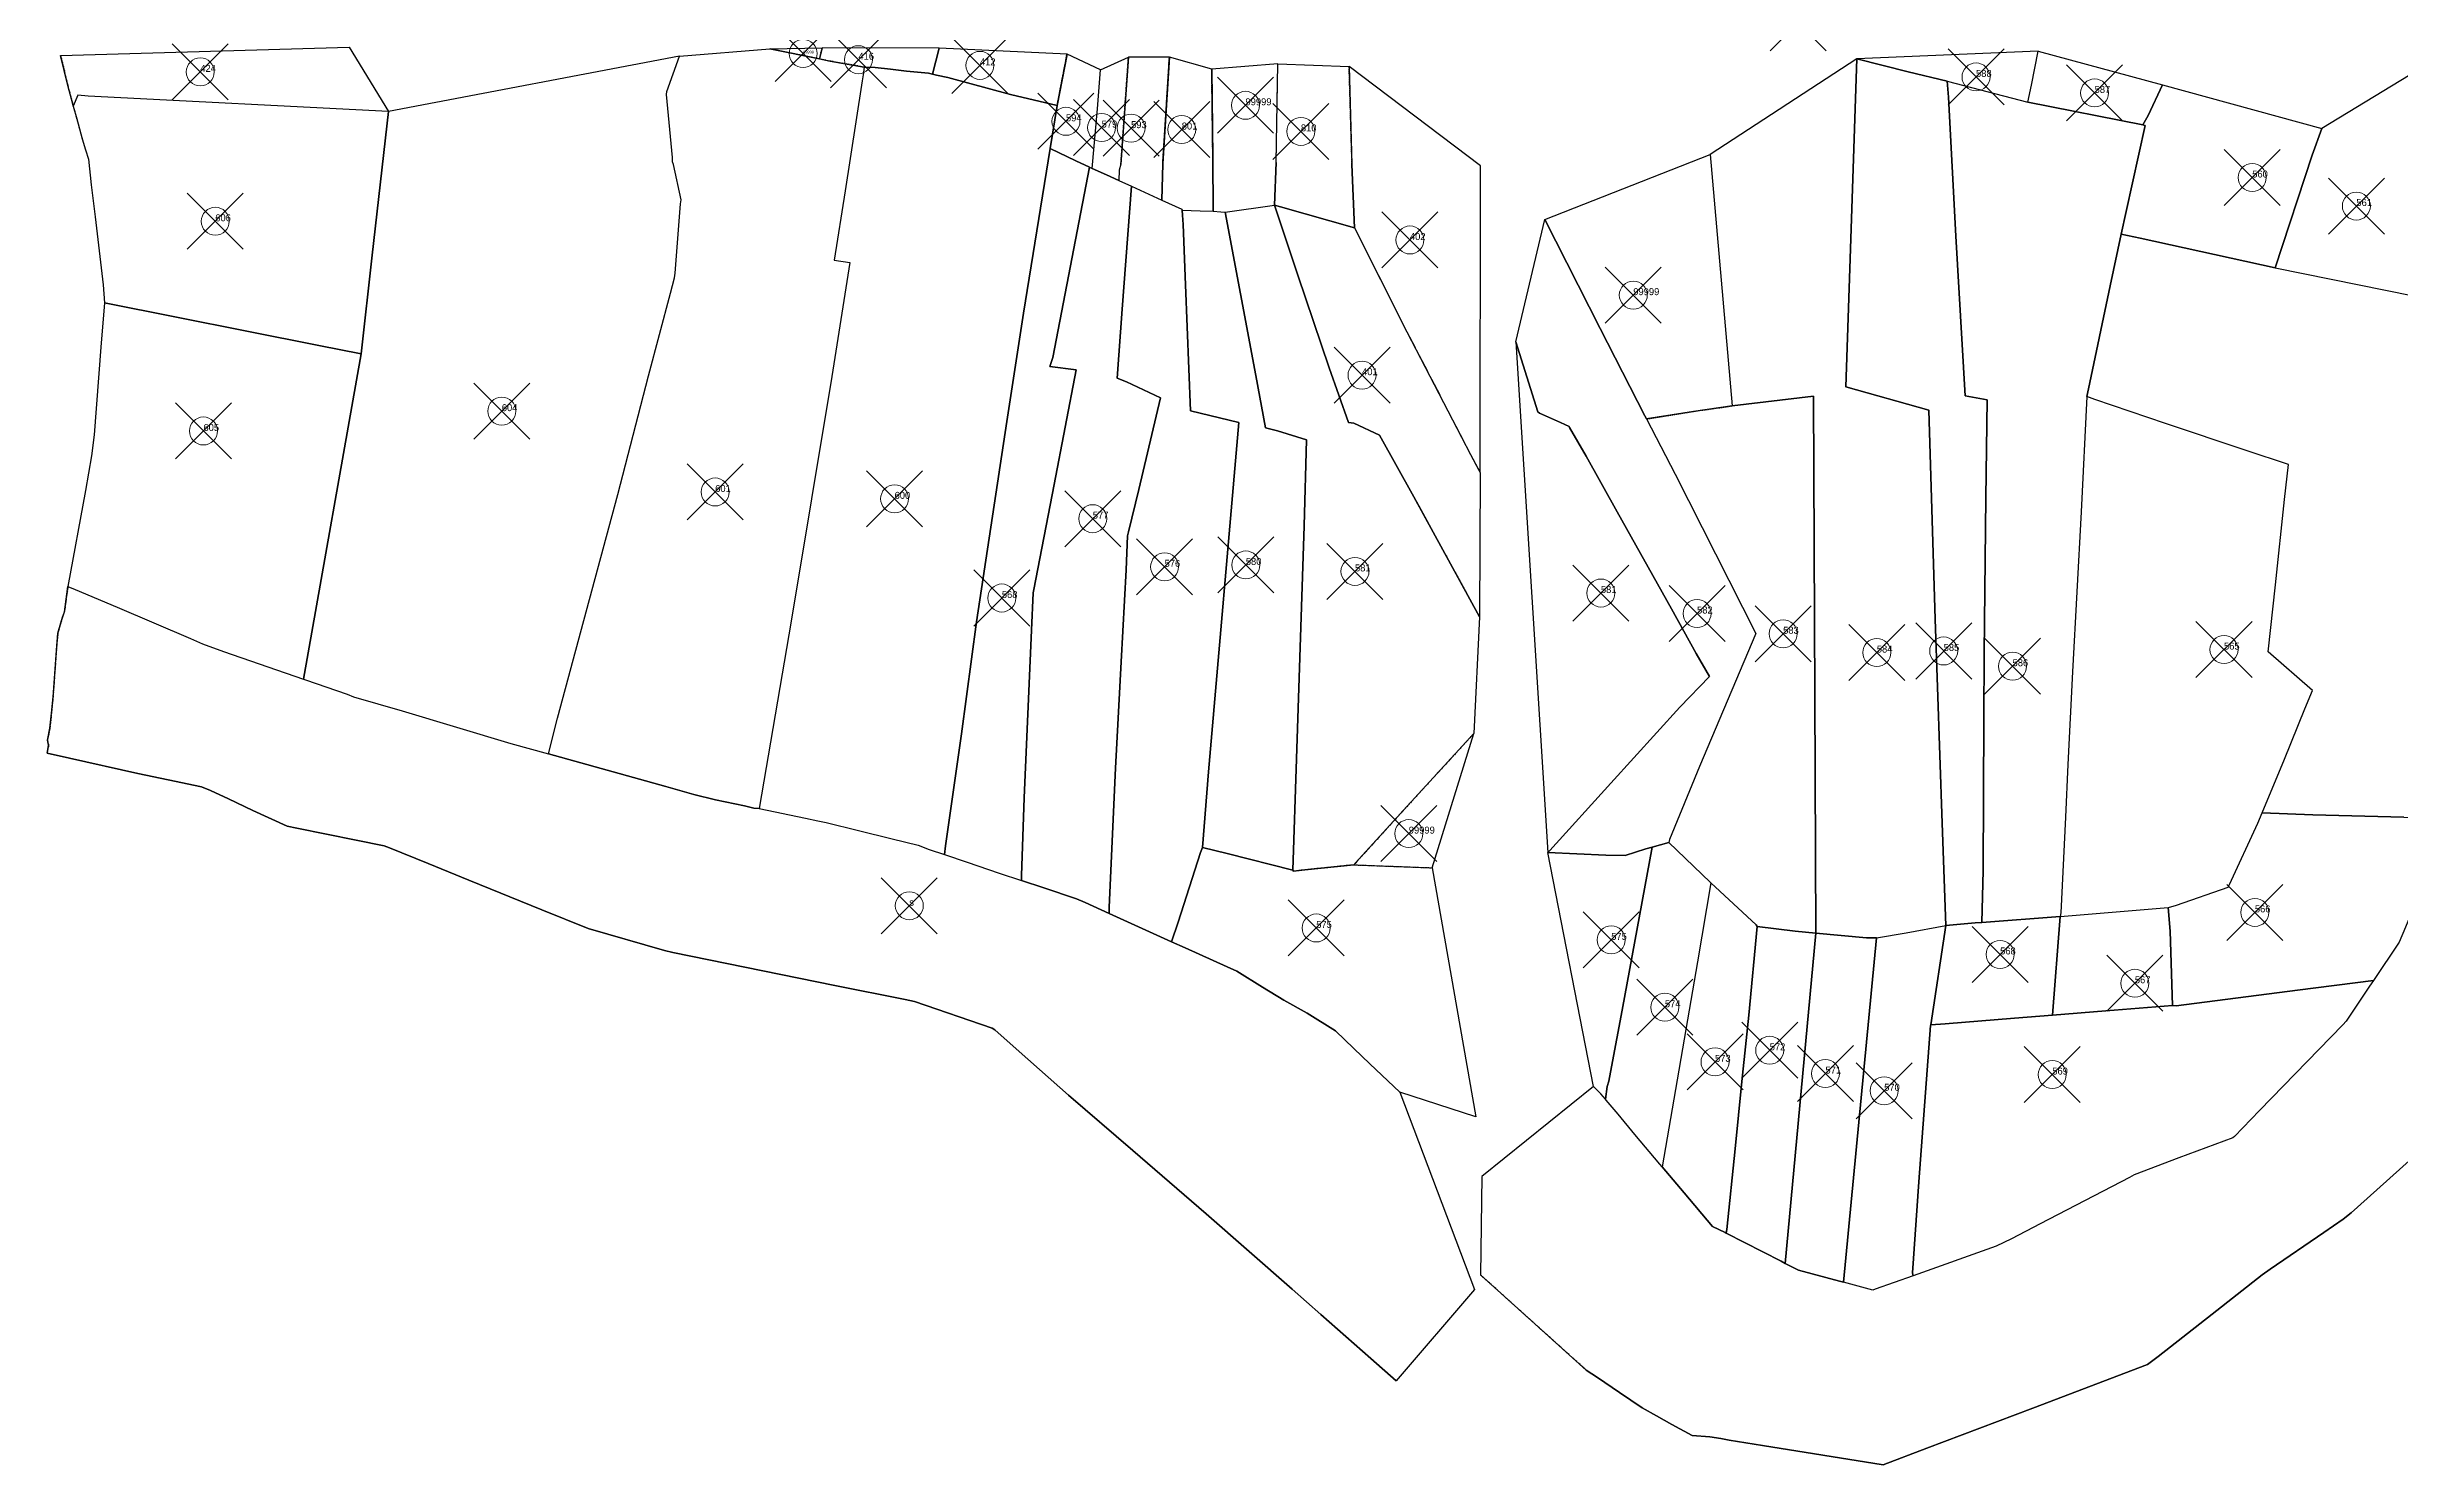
# Model space of a CAD drawing. Header units: millimetres. Extents: x -5 to 3014, y -2191 to 0.
# Drawn here: x 0 to 840, y -1622 to -1116 of the extents above; entities that cross this region are included whole.
import ezdxf

# ---------------------------------------------------------------- set-up
doc = ezdxf.new("R2010")
doc.units = ezdxf.units.MM
doc.header["$PDMODE"] = 35
doc.header["$PDSIZE"] = 10
doc.linetypes.add('DASHED', pattern=[0.75, 0.5, -0.25])
doc.linetypes.add('DASHED2', pattern=[9.525, 6.35, -3.175])
for name, color, linetype, lineweight in [('Poly_Survey_Bndry', 250, 'Continuous', 30), ('Poly_Village_Bndry', 250, 'Continuous', 30), ('Text_Survey_No', 250, 'Continuous', 0)]:
    doc.layers.add(name, color=color, linetype=linetype, lineweight=lineweight)
doc.styles.get("Standard").update_dxf_attribs({"font": 'SakalBharati.ttf'})

msp = doc.modelspace()

# ---------------------------------------------------------------- linework, layer by layer
at = {"layer": 'Poly_Survey_Bndry', "linetype": 'ByBlock'}
for points in [[(4.85, -1119.13), (107.89, -1116.18), (121.91, -1139.23), (14.71, -1133.75), (11.04, -1133.35), (9.36, -1137.29), (9.18, -1136.61), (7.37, -1129.87)], [(226.18, -1172.1), (226.33, -1170.73), (223.66, -1158.12), (223.31, -1157.18), (223.32, -1155.58), (221.2, -1133.07), (221.27, -1132.01), (225.75, -1119.38), (258.08, -1116.82), (275.8, -1120.43), (279.54, -1121.19), (291.71, -1123.31), (291.31, -1126.08), (291.01, -1128.19), (288.77, -1142.91), (284.9, -1167.52), (281.02, -1192.25), (286.66, -1193.13), (280.16, -1233.8), (265.68, -1321.12), (254.25, -1387.98), (252.33, -1387.96), (249.04, -1387.1), (238.63, -1384.95), (230.92, -1383.07), (220.95, -1380.18), (178.97, -1368.56), (182.25, -1355.81), (191.64, -1320.93), (203.75, -1275.94), (214.78, -1233.6), (222.58, -1204.05), (223.96, -1198.57), (224.29, -1196.9)], [(275.8, -1120.43), (258.08, -1116.82), (276.67, -1116.47)], [(318.45, -1116.57), (276.67, -1116.47), (275.8, -1120.43), (279.54, -1121.19), (291.71, -1123.31), (295.62, -1123.44), (301.1, -1124.08), (306.8, -1124.76), (314.7, -1125.54), (316.09, -1125.84)], [(364.14, -1118.66), (318.45, -1116.57), (316.09, -1125.84), (317.49, -1126.15), (321.6, -1126.98), (343.98, -1133.09), (360.62, -1136.99)], [(710.85, -1117.58), (646.11, -1120.34), (664.47, -1125.03), (678.39, -1128.36), (707.12, -1135.85), (708.43, -1129.77)], [(710.85, -1117.58), (755.31, -1129.65), (750.11, -1140.6), (748.29, -1143.98), (707.12, -1135.85), (708.43, -1129.77)], [(226.18, -1172.1), (226.33, -1170.73), (223.66, -1158.12), (223.31, -1157.18), (223.32, -1155.58), (221.2, -1133.07), (221.27, -1132.01), (225.75, -1119.38), (121.91, -1139.23), (116.12, -1190.51), (112.09, -1225.68), (91.49, -1341.84), (92.29, -1342.12), (107.1, -1347.19), (109.4, -1348.17), (126.75, -1353.19), (165.57, -1364.85), (178.97, -1368.56), (182.25, -1355.81), (191.64, -1320.93), (203.75, -1275.94), (214.78, -1233.6), (222.58, -1204.05), (223.96, -1198.57), (224.29, -1196.9)], [(358.07, -1152.38), (360.62, -1136.99), (343.98, -1133.09), (321.6, -1126.98), (317.49, -1126.15), (316.09, -1125.84), (314.7, -1125.54), (306.8, -1124.76), (301.1, -1124.08), (295.62, -1123.44), (291.71, -1123.31), (291.31, -1126.08), (291.01, -1128.19), (288.77, -1142.91), (284.9, -1167.52), (281.02, -1192.25), (286.66, -1193.13), (280.16, -1233.8), (265.68, -1321.12), (254.25, -1387.98), (270.79, -1391.54), (275.2, -1392.49), (278.14, -1393.02), (289.65, -1395.9), (301.76, -1398.9), (310.97, -1401.1), (314.93, -1402.63), (320.35, -1404.45), (320.81, -1401.31), (326.43, -1361.34), (331.88, -1321.42), (342.6, -1249.9), (348.62, -1211.19)], [(376.06, -1124.28), (364.14, -1118.66), (360.62, -1136.99), (358.07, -1152.38), (367.3, -1156.85), (372.2, -1159.04), (373.13, -1159.47), (375.04, -1138.22)], [(383.37, -1157.97), (382.74, -1160.11), (382.66, -1163.78), (378.19, -1161.74), (373.13, -1159.47), (375.04, -1138.22), (376.06, -1124.28), (386.07, -1119.76)], [(383.37, -1157.97), (382.74, -1160.11), (382.66, -1163.78), (387.13, -1165.81), (398.03, -1170.78), (398.31, -1157.81), (400.68, -1119.76), (386.07, -1119.76)], [(398.31, -1157.81), (398.03, -1170.78), (405.16, -1174.02), (405.21, -1174.4), (411.73, -1174.59), (416.37, -1174.82), (416.18, -1155.6), (415.8, -1124.09), (400.68, -1119.76)], [(416.18, -1155.6), (416.37, -1174.82), (419.07, -1174.96), (420.66, -1175.11), (438.16, -1172.66), (438.82, -1157.33), (439.4, -1122.2), (415.8, -1124.09)], [(465.88, -1158.13), (466.74, -1180.72), (440.41, -1173.16), (438.16, -1172.66), (438.82, -1157.33), (439.4, -1122.2), (464.85, -1123.07)], [(465.88, -1158.13), (466.74, -1180.72), (485.52, -1217.8), (498.61, -1243.1), (508.25, -1261.67), (511.63, -1268.04), (511.71, -1158.53), (464.85, -1123.07)], [(646.11, -1120.34), (593.81, -1154.5), (601.6, -1244.31), (630.64, -1240.83), (631.1, -1347.73), (631.45, -1432.5), (649.6, -1434.19), (653.17, -1434.26), (663.72, -1432.38), (677.9, -1429.76), (676.57, -1393.23), (674.14, -1320.43), (671.88, -1245.77), (642.14, -1237.43), (643.68, -1195.27)], [(646.11, -1120.34), (664.47, -1125.03), (678.39, -1128.36), (678.8, -1134.05), (681.45, -1183.72), (684.76, -1240.74), (692.61, -1242.14), (692.12, -1277.12), (691.6, -1332.42), (691.43, -1356.07), (691.26, -1410.14), (690.79, -1428.69), (688.41, -1428.87), (677.9, -1429.76), (676.57, -1393.23), (674.14, -1320.43), (671.88, -1245.77), (642.14, -1237.43), (643.68, -1195.27)], [(876.16, -1125.23), (855.76, -1118.65), (812.08, -1145.2), (808.66, -1154.77), (795.46, -1195.04), (854.88, -1207.03)], [(12.55, -1148.89), (13.76, -1152.85), (14.74, -1156.24), (15.78, -1165.35), (17.02, -1175.8), (17.14, -1176.74), (18.37, -1186.92), (20.04, -1201.11), (20.53, -1207.44), (97.06, -1222.69), (112.09, -1225.68), (116.12, -1190.51), (121.91, -1139.23), (14.71, -1133.75), (11.04, -1133.35), (9.36, -1137.29), (10.57, -1141.84)], [(678.39, -1128.36), (707.12, -1135.85), (748.29, -1143.98), (748.6, -1144.04), (749.01, -1144.12), (742.32, -1174.93), (740.55, -1182.96), (736.58, -1201.41), (728.85, -1238.14), (728.2, -1240.88), (726.18, -1282.08), (723.08, -1339.28), (721.51, -1372.35), (720.62, -1391.09), (718.99, -1425.3), (718.73, -1426.57), (690.79, -1428.69), (691.26, -1410.14), (691.43, -1356.07), (691.6, -1332.42), (692.12, -1277.12), (692.61, -1242.14), (684.76, -1240.74), (681.45, -1183.72), (678.8, -1134.05)], [(755.31, -1129.65), (812.08, -1145.2), (808.66, -1154.77), (795.46, -1195.04), (747.23, -1184.38), (740.55, -1182.96), (742.32, -1174.93), (749.01, -1144.12), (748.6, -1144.04), (748.29, -1143.98), (750.11, -1140.6)], [(372.2, -1159.04), (367.3, -1156.85), (358.07, -1152.38), (348.62, -1211.19), (342.6, -1249.9), (331.88, -1321.42), (326.43, -1361.34), (320.81, -1401.31), (320.35, -1404.45), (328.5, -1407.14), (339.97, -1411.11), (347.91, -1413.75), (347.84, -1411.94), (348.9, -1384.25), (351.46, -1324.34), (352.01, -1311.01), (352.27, -1309.83), (359.52, -1272.36), (367.44, -1231.44), (358.01, -1230.21), (359.03, -1226.96)], [(372.2, -1159.04), (373.13, -1159.47), (378.19, -1161.74), (382.66, -1163.78), (387.13, -1165.81), (383.89, -1209.79), (382.08, -1234.36), (385.43, -1235.75), (397.55, -1241.45), (389.74, -1274.17), (386.05, -1289.24), (385.69, -1290.71), (385.21, -1302.78), (383.46, -1335.7), (381.46, -1373.6), (379.21, -1423.28), (379.23, -1425.53), (370.68, -1421.62), (367.48, -1420.34), (355.84, -1416.39), (347.91, -1413.75), (347.84, -1411.94), (348.9, -1384.25), (351.46, -1324.34), (352.01, -1311.01), (352.27, -1309.83), (359.52, -1272.36), (367.44, -1231.44), (358.01, -1230.21), (359.03, -1226.96)], [(571.06, -1248.96), (570.48, -1247.84), (554.48, -1216.71), (534.76, -1177.77), (593.81, -1154.5), (601.6, -1244.31), (587.85, -1246.26)], [(398.03, -1170.78), (405.16, -1174.02), (405.21, -1174.4), (405.42, -1176.2), (405.55, -1179.48), (406.49, -1201.12), (408.27, -1246.06), (425.44, -1250.21), (414.68, -1374.9), (412.5, -1402.01), (411.84, -1403.78), (403.83, -1428.67), (401.47, -1435.62), (383.09, -1427.3), (379.23, -1425.53), (379.21, -1423.28), (381.46, -1373.6), (383.46, -1335.7), (385.21, -1302.78), (385.69, -1290.71), (386.05, -1289.24), (389.74, -1274.17), (397.55, -1241.45), (385.43, -1235.75), (382.08, -1234.36), (383.89, -1209.79), (387.13, -1165.81)], [(416.37, -1174.82), (419.07, -1174.96), (420.66, -1175.11), (431.52, -1233.4), (435.01, -1252.11), (439.27, -1253.21), (449.59, -1256.39), (448.85, -1287.12), (446.12, -1370.35), (444.82, -1410.07), (421.3, -1404.11), (412.5, -1402.01), (414.68, -1374.9), (425.44, -1250.21), (408.27, -1246.06), (406.49, -1201.12), (405.55, -1179.48), (405.42, -1176.2), (405.21, -1174.4), (411.73, -1174.59)], [(487.92, -1276.75), (511.41, -1319.62), (509.35, -1361.28), (485.75, -1387.04), (467.19, -1407.45), (466.57, -1408.16), (449, -1409.97), (445, -1410.43), (444.82, -1410.07), (446.12, -1370.35), (448.85, -1287.12), (449.59, -1256.39), (439.27, -1253.21), (435.01, -1252.11), (431.52, -1233.4), (420.66, -1175.11), (438.16, -1172.66), (446.5, -1197.66), (457.7, -1230.74), (464.64, -1250.17), (466.52, -1250.48), (475.7, -1254.75)], [(487.92, -1276.75), (475.7, -1254.75), (466.52, -1250.48), (464.64, -1250.17), (457.7, -1230.74), (446.5, -1197.66), (438.16, -1172.66), (440.41, -1173.16), (466.74, -1180.72), (485.52, -1217.8), (498.61, -1243.1), (508.25, -1261.67), (511.63, -1268.04), (511.41, -1319.62)], [(535.8, -1403.77), (536.47, -1403.02), (558.24, -1379.05), (582.94, -1351.88), (593.55, -1340.89), (588.79, -1332.67), (579.9, -1316.71), (560.52, -1282.09), (549.52, -1262.25), (543.5, -1252.01), (543.45, -1251.66), (540.33, -1250.2), (532.83, -1246.87), (532.27, -1246.41), (524.41, -1221.36), (534.76, -1177.77), (554.48, -1216.71), (570.48, -1247.84), (571.06, -1248.96), (581.23, -1268.71), (610.07, -1325.52), (589.96, -1373.06), (579.19, -1399.13), (578.98, -1400.14), (573.11, -1401.79), (570.78, -1402.43), (563.42, -1404.83), (556.55, -1404.68)], [(112.09, -1225.68), (97.06, -1222.69), (20.53, -1207.44), (19.25, -1223.38), (16.79, -1254.59), (15.86, -1262.13), (13.72, -1274.46), (7.46, -1308.78), (10.02, -1309.9), (25.06, -1316.11), (51.24, -1327.38), (55.51, -1329.21), (63.01, -1332.01), (91.49, -1341.84)], [(535.8, -1403.77), (536.47, -1403.02), (558.24, -1379.05), (582.94, -1351.88), (593.55, -1340.89), (588.79, -1332.67), (579.9, -1316.71), (560.52, -1282.09), (549.52, -1262.25), (543.5, -1252.01), (543.45, -1251.66), (540.33, -1250.2), (532.83, -1246.87), (532.27, -1246.41), (524.41, -1221.36)], [(601.6, -1244.31), (587.85, -1246.26), (571.06, -1248.96), (581.23, -1268.71), (610.07, -1325.52), (589.96, -1373.06), (579.19, -1399.13), (578.98, -1400.14), (593.76, -1414.35), (594.01, -1414.58), (610.16, -1429.58), (610.55, -1430.11), (624.11, -1431.81), (631.45, -1432.5), (631.1, -1347.73), (630.64, -1240.83)], [(718.73, -1426.57), (757.3, -1423.39), (757.4, -1423.38), (760.3, -1422.59), (778.74, -1416.11), (779.13, -1415.21), (789.34, -1393.26), (790.87, -1389.6), (798.85, -1370.47), (806.06, -1352.49), (808.8, -1345.85), (792.94, -1332.11), (795.65, -1308.15), (798.8, -1277.7), (800.26, -1265.21), (785.15, -1260.22), (756.29, -1250.52), (731.1, -1241.99), (728.2, -1240.88), (726.18, -1282.08), (723.08, -1339.28), (721.51, -1372.35), (720.62, -1391.09), (718.99, -1425.3)], [(481.66, -1592.35), (472.61, -1584.39), (454.8, -1568.72), (444.49, -1559.69), (413.81, -1532.77), (387.62, -1510.15), (364.73, -1490.33), (347.06, -1474.76), (338.34, -1467.06), (337.44, -1466.5), (309.7, -1456.96), (306.37, -1456.27), (281.28, -1451.18), (223.43, -1439.44), (220.43, -1438.68), (193.2, -1430.9), (176.67, -1424.25), (150.53, -1413.61), (136, -1407.69), (122.24, -1402.09), (120.32, -1401.31), (110.39, -1399.31), (89.18, -1395.01), (85.66, -1394.35), (73.51, -1388.72), (64.78, -1384.63), (58.3, -1381.6), (55.1, -1380.26), (52.31, -1379.7), (50.57, -1379.35), (43.19, -1377.78), (32.45, -1375.49), (7.96, -1370.02), (0, -1368.27), (0.56, -1365.48), (0.17, -1363.64), (1.03, -1359.31), (1.55, -1353.99), (2.15, -1348.12), (3.43, -1329.99), (3.86, -1325.4), (4.93, -1321.72), (5.55, -1319.77), (6.18, -1317.82), (7.46, -1308.78), (10.02, -1309.9), (25.06, -1316.11), (51.24, -1327.38), (55.51, -1329.21), (63.01, -1332.01), (91.49, -1341.84), (92.29, -1342.12), (107.1, -1347.19), (109.4, -1348.17), (126.75, -1353.19), (165.57, -1364.85), (178.97, -1368.56), (220.95, -1380.18), (230.92, -1383.07), (238.63, -1384.95), (249.04, -1387.1), (252.33, -1387.96), (254.25, -1387.98), (270.79, -1391.54), (275.2, -1392.49), (278.14, -1393.02), (289.65, -1395.9), (301.76, -1398.9), (310.97, -1401.1), (314.93, -1402.63), (320.35, -1404.45), (328.5, -1407.14), (339.97, -1411.11), (347.91, -1413.75), (355.84, -1416.39), (367.48, -1420.34), (370.68, -1421.62), (379.23, -1425.53), (383.09, -1427.3), (401.47, -1435.62), (406.38, -1437.84), (421.32, -1444.59), (424.81, -1446.1), (433.93, -1451.83), (441.57, -1456.43), (449.86, -1461.12), (459.97, -1467.39), (466.57, -1473.74), (472.26, -1479.2), (482.92, -1489.26), (509.57, -1559.76)], [(494.51, -1409.2), (509.35, -1361.28), (485.75, -1387.04), (467.19, -1407.45), (466.57, -1408.16)], [(758.87, -1458.39), (758, -1431.84), (757.3, -1423.39), (757.4, -1423.38), (760.3, -1422.59), (778.74, -1416.11), (779.13, -1415.21), (789.34, -1393.26), (790.87, -1389.6), (808.97, -1390.25), (841.36, -1391.16), (857.97, -1391.64), (853.95, -1401.46), (842.06, -1430.46), (839.72, -1435.8), (830.57, -1449.44), (803.41, -1452.95), (760.18, -1458.46)], [(412.5, -1402.01), (421.3, -1404.11), (444.82, -1410.07), (445, -1410.43), (449, -1409.97), (466.57, -1408.16), (494.51, -1409.2), (510.12, -1498.15), (482.92, -1489.26), (472.26, -1479.2), (466.57, -1473.74), (459.97, -1467.39), (449.86, -1461.12), (441.57, -1456.43), (433.93, -1451.83), (424.81, -1446.1), (421.32, -1444.59), (406.38, -1437.84), (401.47, -1435.62), (403.83, -1428.67), (411.84, -1403.78)], [(552.12, -1487.31), (535.8, -1403.77), (556.55, -1404.68), (563.42, -1404.83), (570.78, -1402.43), (573.11, -1401.79), (562.3, -1460.06), (558.52, -1480.27), (557.59, -1485.35), (557.04, -1487.3), (556.34, -1491.82), (554.77, -1489.87)], [(576.63, -1515.95), (575.8, -1514.97), (566.9, -1504.4), (560.92, -1497.2), (556.61, -1492.16), (556.34, -1491.82), (557.04, -1487.3), (557.59, -1485.35), (558.52, -1480.27), (562.3, -1460.06), (573.11, -1401.79), (578.98, -1400.14), (593.76, -1414.35), (594.01, -1414.58), (589.27, -1442.76)], [(610.55, -1430.11), (610.16, -1429.58), (594.01, -1414.58), (589.27, -1442.76), (576.63, -1515.95), (584.52, -1525.21), (594.6, -1537.29), (599.16, -1539.47), (599.49, -1539.64), (599.66, -1538.34), (602.71, -1509.59), (605.05, -1485.54), (606.56, -1470.91), (607.51, -1461.79)], [(716, -1461.86), (702.37, -1462.9), (677.69, -1464.87), (672.5, -1465.29), (677.9, -1429.76), (688.41, -1428.87), (690.79, -1428.69), (718.73, -1426.57)], [(758.87, -1458.39), (735.04, -1460.27), (716, -1461.86), (718.73, -1426.57), (757.3, -1423.39), (758, -1431.84)], [(631.45, -1432.5), (624.11, -1431.81), (610.55, -1430.11), (607.51, -1461.79), (606.56, -1470.91), (605.05, -1485.54), (602.71, -1509.59), (599.66, -1538.34), (599.49, -1539.64), (619.09, -1549.68), (620.54, -1550.44)], [(653.17, -1434.26), (649.6, -1434.19), (631.45, -1432.5), (620.54, -1550.44), (625.34, -1552.93), (639.92, -1556.77), (641.35, -1557.16)], [(653.17, -1434.26), (663.72, -1432.38), (677.9, -1429.76), (672.5, -1465.29), (672.46, -1465.54), (668.3, -1521.38), (666.03, -1553.83), (666.19, -1554.87), (652.66, -1559.69), (651.85, -1560.03), (641.35, -1557.16)], [(672.5, -1465.29), (677.69, -1464.87), (702.37, -1462.9), (716, -1461.86), (735.04, -1460.27), (758.87, -1458.39), (760.18, -1458.46), (803.41, -1452.95), (830.57, -1449.44), (829.2, -1451.48), (820.83, -1463.95), (819.64, -1465.33), (789.94, -1495.88), (780.9, -1505.14), (780.33, -1505.61), (761.06, -1512.82), (745.14, -1518.82), (743.42, -1519.76), (711.52, -1536.33), (701.31, -1541.68), (698.59, -1543.04), (695.83, -1544.33), (666.19, -1554.87), (666.03, -1553.83), (668.3, -1521.38), (672.46, -1465.54)]]:
    msp.add_lwpolyline(points, close=True, dxfattribs=at)
at = {"layer": 'Poly_Survey_Bndry', "linetype": 'DASHED'}
for points in [[(275.8, -1120.43), (258.08, -1116.82)], [(275.8, -1120.43), (276.67, -1116.47)], [(4.85, -1119.13), (7.37, -1129.87), (9.18, -1136.61), (9.36, -1137.29)], [(291.71, -1123.31), (279.54, -1121.19), (275.8, -1120.43)], [(360.62, -1136.99), (364.14, -1118.66)], [(383.37, -1157.97), (386.07, -1119.76)], [(398.31, -1157.81), (400.68, -1119.76)], [(416.18, -1155.6), (415.8, -1124.09)], [(438.82, -1157.33), (439.4, -1122.2)], [(465.88, -1158.13), (464.85, -1123.07)], [(9.36, -1137.29), (10.57, -1141.84), (12.55, -1148.89)], [(571.06, -1248.96), (587.85, -1246.26), (601.6, -1244.31)], [(487.92, -1276.75), (511.41, -1319.62)], [(509.35, -1361.28), (485.75, -1387.04), (467.19, -1407.45), (466.57, -1408.16)], [(466.57, -1408.16), (449, -1409.97), (445, -1410.43), (444.82, -1410.07)], [(466.57, -1408.16), (494.51, -1409.2)], [(549.52, -1588.55), (511.71, -1554.52)]]:
    msp.add_lwpolyline(points, dxfattribs=at)
at = {"layer": 'Poly_Survey_Bndry'}
for points in [[(316.09, -1125.84), (318.45, -1116.57)], [(707.12, -1135.85), (708.43, -1129.77), (710.85, -1117.58)], [(316.09, -1125.84), (314.7, -1125.54), (306.8, -1124.76), (301.1, -1124.08), (295.62, -1123.44), (291.71, -1123.31)], [(360.62, -1136.99), (343.98, -1133.09), (321.6, -1126.98), (317.49, -1126.15), (316.09, -1125.84)], [(373.13, -1159.47), (375.04, -1138.22), (376.06, -1124.28)], [(646.11, -1120.34), (643.68, -1195.27), (642.14, -1237.43), (671.88, -1245.77), (674.14, -1320.43), (676.57, -1393.23), (677.9, -1429.76)], [(678.39, -1128.36), (664.47, -1125.03), (646.11, -1120.34)], [(690.79, -1428.69), (691.26, -1410.14), (691.43, -1356.07), (691.6, -1332.42), (692.12, -1277.12), (692.61, -1242.14), (684.76, -1240.74), (681.45, -1183.72), (678.8, -1134.05), (678.39, -1128.36)], [(678.39, -1128.36), (707.12, -1135.85)], [(748.29, -1143.98), (750.11, -1140.6), (755.31, -1129.65)], [(707.12, -1135.85), (748.29, -1143.98)], [(748.29, -1143.98), (748.6, -1144.04), (749.01, -1144.12), (742.32, -1174.93), (740.55, -1182.96)], [(795.46, -1195.04), (808.66, -1154.77), (812.08, -1145.2)], [(383.37, -1157.97), (382.74, -1160.11), (382.66, -1163.78)], [(398.31, -1157.81), (398.03, -1170.78)], [(416.18, -1155.6), (416.37, -1174.82)], [(438.82, -1157.33), (438.16, -1172.66)], [(593.81, -1154.5), (601.6, -1244.31)], [(534.76, -1177.77), (554.48, -1216.71), (570.48, -1247.84), (571.06, -1248.96)], [(740.55, -1182.96), (736.58, -1201.41), (728.85, -1238.14), (728.2, -1240.88)], [(740.55, -1182.96), (747.23, -1184.38), (795.46, -1195.04)], [(795.46, -1195.04), (854.88, -1207.03)], [(524.41, -1221.36), (532.27, -1246.41), (532.83, -1246.87), (540.33, -1250.2), (543.45, -1251.66), (543.5, -1252.01), (549.52, -1262.25), (560.52, -1282.09), (579.9, -1316.71), (588.79, -1332.67), (593.55, -1340.89), (582.94, -1351.88), (558.24, -1379.05), (536.47, -1403.02), (535.8, -1403.77)], [(601.6, -1244.31), (630.64, -1240.83), (631.1, -1347.73), (631.45, -1432.5)], [(728.2, -1240.88), (726.18, -1282.08), (723.08, -1339.28), (721.51, -1372.35), (720.62, -1391.09), (718.99, -1425.3), (718.73, -1426.57)], [(798.85, -1370.47), (806.06, -1352.49), (808.8, -1345.85), (792.94, -1332.11), (795.65, -1308.15), (798.8, -1277.7), (800.26, -1265.21), (785.15, -1260.22), (756.29, -1250.52), (731.1, -1241.99), (728.2, -1240.88)], [(571.06, -1248.96), (581.23, -1268.71), (610.07, -1325.52), (589.96, -1373.06), (579.19, -1399.13), (578.98, -1400.14)], [(790.87, -1389.6), (798.85, -1370.47)], [(757.3, -1423.39), (757.4, -1423.38), (760.3, -1422.59), (778.74, -1416.11), (779.13, -1415.21), (789.34, -1393.26), (790.87, -1389.6)], [(790.87, -1389.6), (808.97, -1390.25), (841.36, -1391.16), (857.97, -1391.64)], [(857.97, -1391.64), (853.95, -1401.46), (842.06, -1430.46), (839.72, -1435.8), (830.57, -1449.44)], [(535.8, -1403.77), (556.55, -1404.68), (563.42, -1404.83), (570.78, -1402.43), (573.11, -1401.79)], [(556.34, -1491.82), (557.04, -1487.3), (557.59, -1485.35), (558.52, -1480.27), (562.3, -1460.06), (573.11, -1401.79)], [(573.11, -1401.79), (578.98, -1400.14)], [(578.98, -1400.14), (593.76, -1414.35), (594.01, -1414.58)], [(594.01, -1414.58), (589.27, -1442.76), (576.63, -1515.95)], [(594.01, -1414.58), (610.16, -1429.58), (610.55, -1430.11)], [(690.79, -1428.69), (718.73, -1426.57)], [(718.73, -1426.57), (716, -1461.86)], [(718.73, -1426.57), (757.3, -1423.39)], [(758.87, -1458.39), (758, -1431.84), (757.3, -1423.39)], [(610.55, -1430.11), (607.51, -1461.79), (606.56, -1470.91), (605.05, -1485.54), (602.71, -1509.59), (599.66, -1538.34), (599.49, -1539.64)], [(610.55, -1430.11), (624.11, -1431.81), (631.45, -1432.5)], [(631.45, -1432.5), (620.54, -1550.44)], [(631.45, -1432.5), (649.6, -1434.19), (653.17, -1434.26)], [(653.17, -1434.26), (641.35, -1557.16)], [(653.17, -1434.26), (663.72, -1432.38), (677.9, -1429.76)], [(677.9, -1429.76), (672.5, -1465.29)], [(677.9, -1429.76), (688.41, -1428.87), (690.79, -1428.69)], [(830.57, -1449.44), (829.2, -1451.48), (820.83, -1463.95), (819.64, -1465.33), (789.94, -1495.88), (780.9, -1505.14), (780.33, -1505.61), (761.06, -1512.82), (745.14, -1518.82), (743.42, -1519.76), (711.52, -1536.33), (701.31, -1541.68), (698.59, -1543.04), (695.83, -1544.33), (666.19, -1554.87)], [(758.87, -1458.39), (760.18, -1458.46), (803.41, -1452.95), (830.57, -1449.44)], [(716, -1461.86), (702.37, -1462.9), (677.69, -1464.87), (672.5, -1465.29)], [(716, -1461.86), (735.04, -1460.27), (758.87, -1458.39)], [(672.5, -1465.29), (672.46, -1465.54), (668.3, -1521.38), (666.03, -1553.83), (666.19, -1554.87)], [(556.34, -1491.82), (554.77, -1489.87), (552.12, -1487.31)], [(575.8, -1514.97), (566.9, -1504.4), (560.92, -1497.2), (556.61, -1492.16), (556.34, -1491.82)], [(576.63, -1515.95), (575.8, -1514.97)], [(599.49, -1539.64), (599.16, -1539.47), (594.6, -1537.29), (584.52, -1525.21), (576.63, -1515.95)], [(620.54, -1550.44), (619.09, -1549.68), (599.49, -1539.64)], [(641.35, -1557.16), (639.92, -1556.77), (625.34, -1552.93), (620.54, -1550.44)], [(666.19, -1554.87), (652.66, -1559.69), (651.85, -1560.03), (641.35, -1557.16)]]:
    msp.add_lwpolyline(points, dxfattribs=at)
at = {"layer": 'Poly_Survey_Bndry', "linetype": 'ByBlock'}
for points in [[(226.18, -1172.1), (226.33, -1170.73), (223.66, -1158.12), (223.31, -1157.18), (223.32, -1155.58), (221.2, -1133.07), (221.27, -1132.01), (225.75, -1119.38)], [(291.71, -1123.31), (291.31, -1126.08), (291.01, -1128.19), (288.77, -1142.91), (284.9, -1167.52), (281.02, -1192.25), (286.66, -1193.13), (280.16, -1233.8), (265.68, -1321.12), (254.25, -1387.98)], [(121.91, -1139.23), (14.71, -1133.75), (11.04, -1133.35), (9.36, -1137.29)], [(112.09, -1225.68), (116.12, -1190.51), (121.91, -1139.23)], [(360.62, -1136.99), (358.07, -1152.38)], [(12.55, -1148.89), (13.76, -1152.85)], [(358.07, -1152.38), (348.62, -1211.19), (342.6, -1249.9), (331.88, -1321.42), (326.43, -1361.34), (320.81, -1401.31), (320.35, -1404.45)], [(372.2, -1159.04), (359.03, -1226.96), (358.01, -1230.21), (367.44, -1231.44), (359.52, -1272.36), (352.27, -1309.83), (352.01, -1311.01), (351.46, -1324.34), (348.9, -1384.25), (347.84, -1411.94), (347.91, -1413.75)], [(358.07, -1152.38), (367.3, -1156.85), (372.2, -1159.04)], [(372.2, -1159.04), (373.13, -1159.47)], [(373.13, -1159.47), (378.19, -1161.74), (382.66, -1163.78)], [(466.74, -1180.72), (465.88, -1158.13)], [(387.13, -1165.81), (383.89, -1209.79), (382.08, -1234.36), (385.43, -1235.75), (397.55, -1241.45), (389.74, -1274.17), (386.05, -1289.24), (385.69, -1290.71), (385.21, -1302.78), (383.46, -1335.7), (381.46, -1373.6), (379.21, -1423.28), (379.23, -1425.53)], [(382.66, -1163.78), (387.13, -1165.81)], [(387.13, -1165.81), (398.03, -1170.78)], [(178.97, -1368.56), (182.25, -1355.81), (191.64, -1320.93), (203.75, -1275.94), (214.78, -1233.6), (222.58, -1204.05), (223.96, -1198.57), (224.29, -1196.9), (226.18, -1172.1)], [(398.03, -1170.78), (405.16, -1174.02), (405.21, -1174.4)], [(405.21, -1174.4), (411.73, -1174.59), (416.37, -1174.82)], [(405.21, -1174.4), (405.42, -1176.2), (405.55, -1179.48), (406.49, -1201.12), (408.27, -1246.06), (425.44, -1250.21), (414.68, -1374.9), (412.5, -1402.01)], [(416.37, -1174.82), (419.07, -1174.96), (420.66, -1175.11)], [(420.66, -1175.11), (438.16, -1172.66)], [(420.66, -1175.11), (431.52, -1233.4), (435.01, -1252.11), (439.27, -1253.21), (449.59, -1256.39), (448.85, -1287.12), (446.12, -1370.35), (444.82, -1410.07)], [(438.16, -1172.66), (446.5, -1197.66), (457.7, -1230.74), (464.64, -1250.17), (466.52, -1250.48), (475.7, -1254.75), (487.92, -1276.75)], [(438.16, -1172.66), (440.41, -1173.16), (466.74, -1180.72)], [(841.36, -1391.16), (808.97, -1390.25), (790.87, -1389.6), (798.85, -1370.47), (806.06, -1352.49), (808.8, -1345.85), (792.94, -1332.11), (795.65, -1308.15), (798.8, -1277.7), (800.26, -1265.21), (785.15, -1260.22), (756.29, -1250.52), (731.1, -1241.99), (728.2, -1240.88), (728.85, -1238.14), (736.58, -1201.41), (740.55, -1182.96), (747.23, -1184.38), (795.46, -1195.04), (854.88, -1207.03)], [(20.53, -1207.44), (97.06, -1222.69), (112.09, -1225.68)], [(112.09, -1225.68), (91.49, -1341.84)], [(7.46, -1308.78), (10.02, -1309.9), (25.06, -1316.11), (51.24, -1327.38), (55.51, -1329.21), (63.01, -1332.01), (91.49, -1341.84)], [(91.49, -1341.84), (92.29, -1342.12), (107.1, -1347.19), (109.4, -1348.17), (126.75, -1353.19), (165.57, -1364.85), (178.97, -1368.56)], [(178.97, -1368.56), (220.95, -1380.18), (230.92, -1383.07), (238.63, -1384.95), (249.04, -1387.1), (252.33, -1387.96), (254.25, -1387.98)], [(254.25, -1387.98), (270.79, -1391.54), (275.2, -1392.49), (278.14, -1393.02), (289.65, -1395.9), (301.76, -1398.9), (310.97, -1401.1), (314.93, -1402.63), (320.35, -1404.45)], [(412.5, -1402.01), (411.84, -1403.78), (403.83, -1428.67), (401.47, -1435.62)], [(444.82, -1410.07), (421.3, -1404.11), (412.5, -1402.01)], [(320.35, -1404.45), (328.5, -1407.14), (339.97, -1411.11), (347.91, -1413.75)], [(347.91, -1413.75), (355.84, -1416.39), (367.48, -1420.34), (370.68, -1421.62), (379.23, -1425.53)], [(379.23, -1425.53), (383.09, -1427.3), (401.47, -1435.62)], [(401.47, -1435.62), (406.38, -1437.84), (421.32, -1444.59), (424.81, -1446.1), (433.93, -1451.83), (441.57, -1456.43), (449.86, -1461.12), (459.97, -1467.39), (466.57, -1473.74)], [(842.06, -1430.46), (839.72, -1435.8), (830.57, -1449.44), (829.2, -1451.48), (820.83, -1463.95), (819.64, -1465.33), (789.94, -1495.88), (780.9, -1505.14), (780.33, -1505.61), (761.06, -1512.82), (745.14, -1518.82), (743.42, -1519.76), (711.52, -1536.33), (701.31, -1541.68), (698.59, -1543.04), (695.83, -1544.33), (666.19, -1554.87), (652.66, -1559.69), (651.85, -1560.03), (641.35, -1557.16), (639.92, -1556.77), (625.34, -1552.93), (620.54, -1550.44), (619.09, -1549.68), (599.49, -1539.64), (599.16, -1539.47), (594.6, -1537.29), (584.52, -1525.21), (576.63, -1515.95), (575.8, -1514.97), (566.9, -1504.4), (560.92, -1497.2), (556.61, -1492.16), (556.34, -1491.82), (554.77, -1489.87), (552.12, -1487.31), (512.23, -1519.46), (511.71, -1554.52), (549.52, -1588.55), (553.53, -1591.22), (561.36, -1596.55), (569.52, -1602.03), (574.58, -1604.85), (580.13, -1607.98), (587.33, -1611.91), (593.69, -1612.42), (597.57, -1613.02), (600.6, -1613.51), (612.4, -1615.42), (655.5, -1622.41), (671.1, -1616.42), (709, -1602.16), (749.9, -1586.61), (753.7, -1583.64), (773.04, -1568.53), (790.88, -1554.57), (793.74, -1552.5), (812.91, -1539.39), (819.73, -1534.63), (822.62, -1532.41), (824.83, -1530.43), (847.93, -1509.72)], [(466.57, -1473.74), (472.26, -1479.2), (482.92, -1489.26)]]:
    msp.add_lwpolyline(points, dxfattribs=at)
at = {"layer": 'Poly_Survey_Bndry', "linetype": 'DASHED2'}
msp.add_lwpolyline([(466.74, -1180.72), (485.52, -1217.8), (498.61, -1243.1), (508.25, -1261.67), (511.63, -1268.04)], dxfattribs=at)
at = {"layer": 'Poly_Village_Bndry'}
for points in [[(13.76, -1152.85), (14.74, -1156.24), (15.78, -1165.35), (17.02, -1175.8), (17.14, -1176.74)], [(17.14, -1176.74), (18.37, -1186.92), (20.04, -1201.11), (20.53, -1207.44)], [(20.53, -1207.44), (19.25, -1223.38), (16.79, -1254.59), (15.86, -1262.13), (13.72, -1274.46), (7.46, -1308.78)], [(0, -1368.27), (7.96, -1370.02), (32.45, -1375.49), (43.19, -1377.78)], [(43.19, -1377.78), (50.57, -1379.35), (52.31, -1379.7)], [(52.31, -1379.7), (55.1, -1380.26), (58.3, -1381.6)], [(58.3, -1381.6), (64.78, -1384.63)], [(64.78, -1384.63), (73.51, -1388.72), (85.66, -1394.35), (89.18, -1395.01), (110.39, -1399.31)], [(110.39, -1399.31), (120.32, -1401.31), (122.24, -1402.09), (136, -1407.69)], [(136, -1407.69), (150.53, -1413.61), (176.67, -1424.25), (193.2, -1430.9), (220.43, -1438.68), (223.43, -1439.44), (281.28, -1451.18), (306.37, -1456.27), (309.7, -1456.96), (337.44, -1466.5), (338.34, -1467.06), (347.06, -1474.76), (364.73, -1490.33), (387.62, -1510.15), (413.81, -1532.77), (444.49, -1559.69), (454.8, -1568.72), (472.61, -1584.39), (481.66, -1592.35)], [(847.93, -1509.72), (824.83, -1530.43), (822.62, -1532.41), (819.73, -1534.63), (812.91, -1539.39), (793.74, -1552.5), (790.88, -1554.57), (773.04, -1568.53), (753.7, -1583.64), (749.9, -1586.61), (709, -1602.16), (671.1, -1616.42), (655.5, -1622.41), (612.4, -1615.42), (600.6, -1613.51), (597.57, -1613.02), (593.69, -1612.42), (587.33, -1611.91), (580.13, -1607.98), (574.58, -1604.85), (569.52, -1602.03), (561.36, -1596.55), (553.53, -1591.22), (549.52, -1588.55)]]:
    msp.add_lwpolyline(points, dxfattribs=at)
at = {"layer": 'Poly_Village_Bndry', "linetype": 'DASHED'}
for points in [[(7.46, -1308.78), (6.18, -1317.82), (5.55, -1319.77)], [(5.55, -1319.77), (4.93, -1321.72), (3.86, -1325.4), (3.43, -1329.99), (2.15, -1348.12), (1.55, -1353.99), (1.03, -1359.31), (0.17, -1363.64)], [(0.17, -1363.64), (0.56, -1365.48), (0, -1368.27)]]:
    msp.add_lwpolyline(points, dxfattribs=at)
at = {"layer": 'Text_Survey_No'}
for p in [(625.19, -1107.46), (269.93, -1118.47), (54.69, -1125.04), (289.67, -1120.69), (333.05, -1122.7), (688.68, -1126.84), (731.01, -1132.55), (363.76, -1142.68), (427.86, -1136.96), (376.49, -1144.9), (387.01, -1145.12), (405.1, -1145.62), (447.64, -1146.28), (787.28, -1162.75), (824.47, -1172.94), (60.05, -1178.37), (486.57, -1185.05), (566.31, -1204.75), (469.47, -1233.32), (55.83, -1253.24), (162.35, -1246.17), (238.52, -1275.02), (302.58, -1277.47), (373.33, -1284.57), (398.97, -1301.75), (427.98, -1301.07), (466.95, -1303.39), (554.75, -1311.1), (340.87, -1312.88), (589.08, -1318.42), (619.81, -1325.66), (653.26, -1332.35), (677.13, -1331.8), (701.72, -1337.23), (777.21, -1331.29), (486.16, -1397), (307.83, -1422.76), (788.23, -1425.13), (453.11, -1430.7), (558.43, -1434.94), (697.28, -1440.14), (745.38, -1450.44), (577.59, -1458.99), (595.49, -1478.51), (615.02, -1474.36), (634.91, -1482.67), (655.88, -1488.82), (715.9, -1483.03)]:
    msp.add_point(p, dxfattribs=at)

# ---------------------------------------------------------------- texts
for s, height, p in [('99999', 1, (269.93, -1118.47)), ('424', 2.5, (54.69, -1125.04)), ('416', 2.5, (289.67, -1120.69)), ('412', 2.5, (333.05, -1122.7)), ('588', 2.5, (688.68, -1126.84)), ('99999', 2.5, (427.86, -1136.96)), ('587', 2.5, (731.01, -1132.55)), ('594', 2.5, (363.76, -1142.68)), ('579', 2.5, (376.49, -1144.9)), ('593', 2.5, (387.01, -1145.12)), ('801', 2.5, (405.1, -1145.62)), ('810', 2.5, (447.64, -1146.28)), ('560', 2.5, (787.28, -1162.75)), ('606', 2.5, (60.05, -1178.37)), ('561', 2.5, (824.47, -1172.94)), ('402', 2.5, (486.57, -1185.05)), ('99999', 2.5, (566.31, -1204.75)), ('401', 2.5, (469.47, -1233.32)), ('604', 2.5, (162.35, -1246.17)), ('605', 2.5, (55.83, -1253.24)), ('601', 2.5, (238.52, -1275.02)), ('600', 2.5, (302.58, -1277.47)), ('577', 2.5, (373.33, -1284.57)), ('576', 2.5, (398.97, -1301.75)), ('580', 2.5, (427.98, -1301.07)), ('581', 2.5, (466.95, -1303.39)), ('568', 2.5, (340.87, -1312.88)), ('581', 2.5, (554.75, -1311.1)), ('582', 2.5, (589.08, -1318.42)), ('583', 2.5, (619.81, -1325.66)), ('584', 2.5, (653.26, -1332.35)), ('585', 2.5, (677.13, -1331.8)), ('586', 2.5, (701.72, -1337.23)), ('565', 2.5, (777.21, -1331.29)), ('99999', 2.5, (486.16, -1397)), ('s', 2.5, (307.83, -1422.76)), ('575', 2.5, (453.11, -1430.7)), ('566', 2.5, (788.23, -1425.13)), ('575', 2.5, (558.43, -1434.94)), ('568', 2.5, (697.28, -1440.14)), ('567', 2.5, (745.38, -1450.44)), ('574', 2.5, (577.59, -1458.99)), ('573', 2.5, (595.49, -1478.51)), ('572', 2.5, (615.02, -1474.36)), ('571', 2.5, (634.91, -1482.67)), ('570', 2.5, (655.88, -1488.82)), ('569', 2.5, (715.9, -1483.03))]:
    msp.add_text(s, height=height, dxfattribs=at).set_placement(p)

doc.saveas('drawing.dxf')
